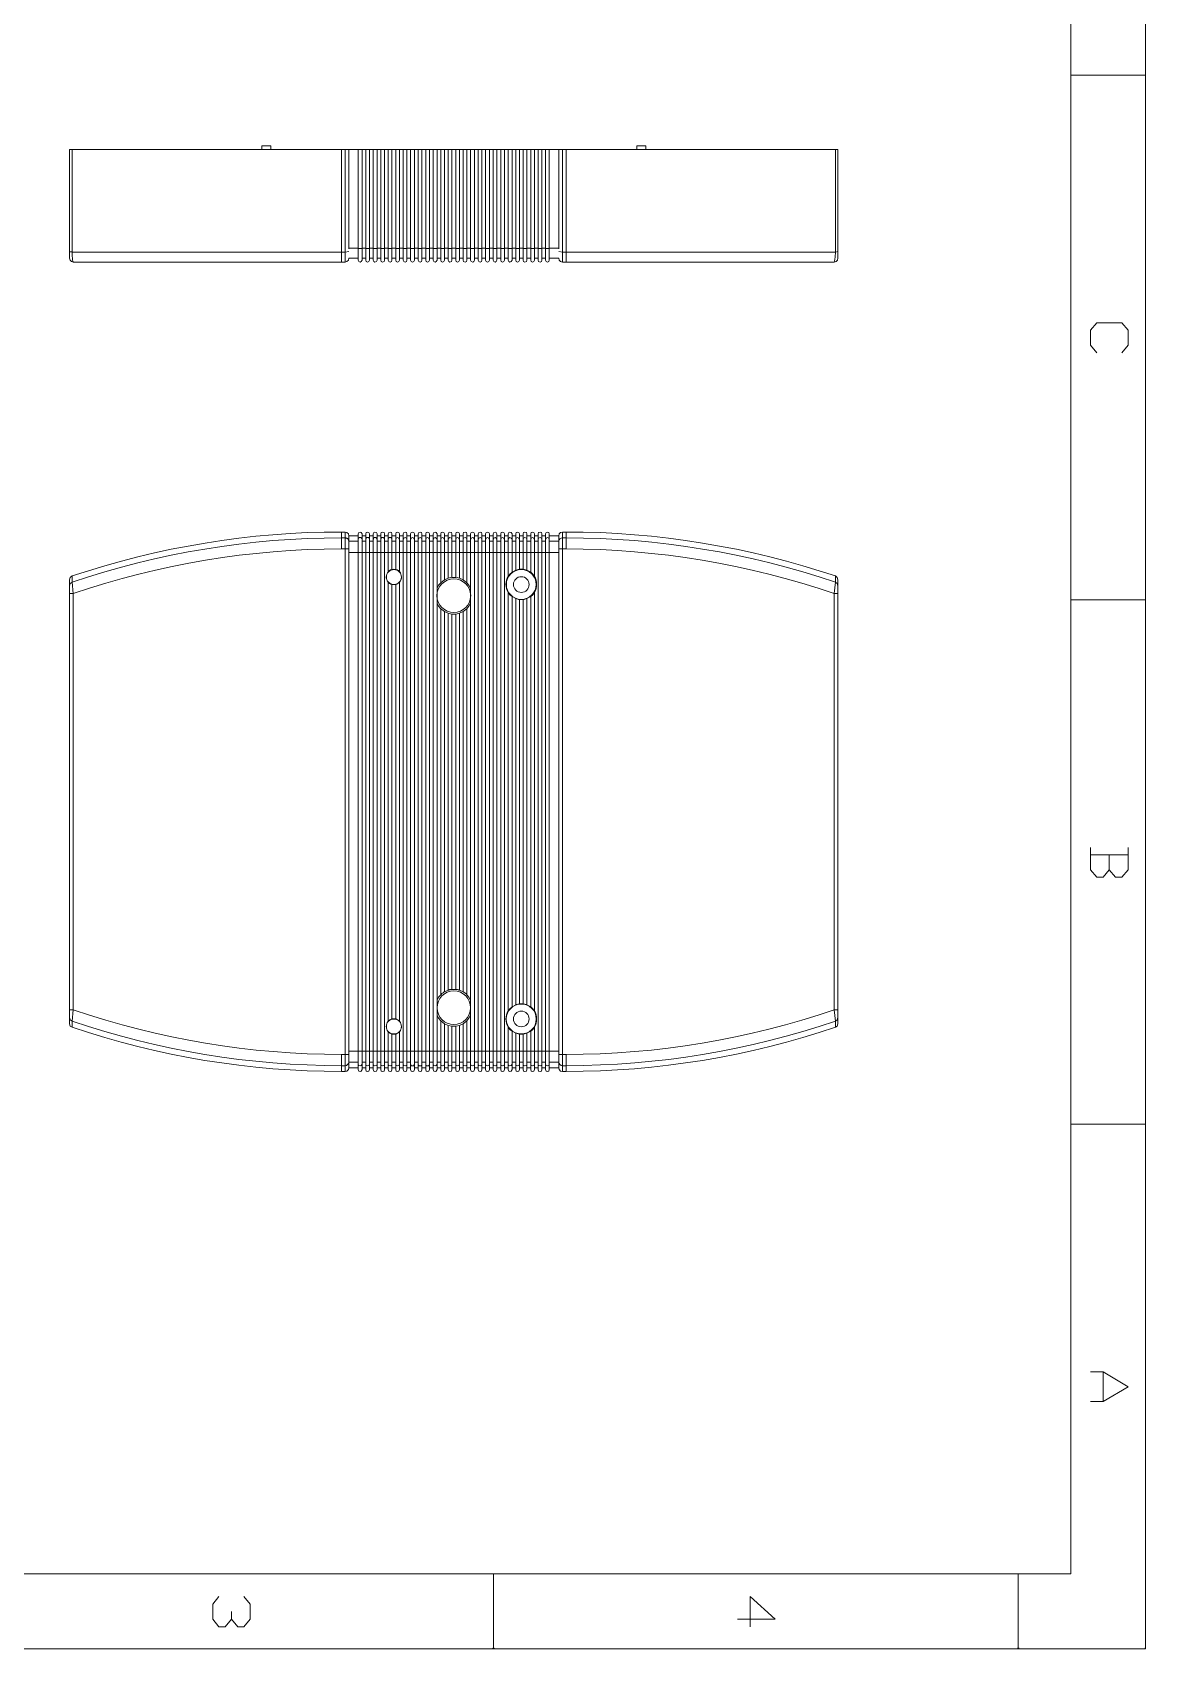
# Model space of a CAD drawing. Header units: millimetres. Extents: x 0 to 204, y 0 to 288.
# Drawn here: x 101.8 to 203.6, y 0 to 147.9 of the extents above; entities that cross this region are included whole.
import ezdxf

# ---------------------------------------------------------------- set-up
doc = ezdxf.new("R2010")
doc.units = ezdxf.units.MM

msp = doc.modelspace()

# ---------------------------------------------------------------- hatches: boundary and pattern name
h = msp.add_hatch(color=0)
h.dxf.hatch_style = 2
h.paths.add_polyline_path([(143.848667, 0), (143.869833, 0.084667), (143.9545, 0.105833), (144.039167, 0.084667), (144.060333, 0)])
h = msp.add_hatch(color=0)
h.dxf.hatch_style = 2
h.paths.add_polyline_path([(191.8335, 0), (191.854667, 0.084667), (191.939333, 0.105833), (192.024, 0.084667), (192.045167, 0)])
h = msp.add_hatch(color=0)
h.dxf.hatch_style = 2
h.paths.add_polyline_path([(203.581, 0), (203.475167, 0), (203.496333, 0.084667), (203.581, 0.105833)])

# ---------------------------------------------------------------- linework, layer by layer
at = {"color": 0, "lineweight": 0}
for points in [[(203.581, 287.930167), (203.581, 0)], [(196.744167, 281.093333), (196.744167, 6.836833)], [(196.744167, 143.975667), (203.581, 143.975667)], [(105.198333, 127.232833), (105.198333, 137.16)], [(105.198333, 137.16), (175.4505, 137.16)], [(105.431167, 127.783167), (105.431167, 137.16)], [(122.766667, 137.498667), (122.766667, 137.16)], [(123.592167, 137.16), (123.592167, 137.498667), (122.766667, 137.498667)], [(130.048, 126.873), (130.048, 137.16)], [(130.386667, 137.16), (130.386667, 126.873)], [(130.725333, 128.143), (130.725333, 137.16)], [(131.593167, 127.042333), (131.593167, 137.16)], [(131.931833, 127.042333), (131.931833, 137.16)], [(132.2705, 127.042333), (132.2705, 137.16)], [(132.609167, 127.042333), (132.609167, 137.16)], [(132.947833, 127.042333), (132.947833, 137.16)], [(133.307667, 127.042333), (133.307667, 137.16)], [(133.646333, 127.042333), (133.646333, 137.16)], [(133.985, 127.042333), (133.985, 137.16)], [(134.323667, 127.042333), (134.323667, 137.16)], [(134.662333, 127.042333), (134.662333, 137.16)], [(135.022167, 127.042333), (135.022167, 137.16)], [(135.360833, 127.042333), (135.360833, 137.16)], [(135.6995, 127.042333), (135.6995, 137.16)], [(136.038167, 127.042333), (136.038167, 137.16)], [(136.376833, 127.042333), (136.376833, 137.16)], [(136.736667, 127.042333), (136.736667, 137.16)], [(137.075333, 127.042333), (137.075333, 137.16)], [(137.414, 127.042333), (137.414, 137.16)], [(137.752667, 127.042333), (137.752667, 137.16)], [(138.091333, 127.042333), (138.091333, 137.16)], [(138.43, 127.042333), (138.43, 137.16)], [(138.789833, 127.042333), (138.789833, 137.16)], [(139.1285, 127.042333), (139.1285, 137.16)], [(139.467167, 127.042333), (139.467167, 137.16)], [(139.805833, 127.042333), (139.805833, 137.16)], [(140.1445, 127.042333), (140.1445, 137.16)], [(140.504333, 127.042333), (140.504333, 137.16)], [(140.843, 127.042333), (140.843, 137.16)], [(141.181667, 127.042333), (141.181667, 137.16)], [(141.520333, 127.042333), (141.520333, 137.16)], [(141.859, 127.042333), (141.859, 137.16)], [(142.218833, 127.042333), (142.218833, 137.16)], [(142.5575, 127.042333), (142.5575, 137.16)], [(142.896167, 127.042333), (142.896167, 137.16)], [(143.234833, 127.042333), (143.234833, 137.16)], [(143.5735, 127.042333), (143.5735, 137.16)], [(143.933333, 127.042333), (143.933333, 137.16)], [(144.272, 127.042333), (144.272, 137.16)], [(144.610667, 127.042333), (144.610667, 137.16)], [(144.949333, 127.042333), (144.949333, 137.16)], [(145.288, 127.042333), (145.288, 137.16)], [(145.647833, 127.042333), (145.647833, 137.16)], [(145.9865, 127.042333), (145.9865, 137.16)], [(146.325167, 127.042333), (146.325167, 137.16)], [(146.663833, 127.042333), (146.663833, 137.16)], [(147.0025, 127.042333), (147.0025, 137.16)], [(147.362333, 127.042333), (147.362333, 137.16)], [(147.701, 127.042333), (147.701, 137.16)], [(148.039667, 127.042333), (148.039667, 137.16)], [(148.378333, 127.042333), (148.378333, 137.16)], [(148.717, 127.042333), (148.717, 137.16)], [(149.055667, 127.042333), (149.055667, 137.16)], [(149.9235, 137.16), (149.9235, 128.143)], [(150.262167, 137.16), (150.262167, 126.873)], [(150.600833, 126.873), (150.600833, 137.16)], [(157.056667, 137.498667), (157.882167, 137.498667)], [(157.056667, 137.498667), (157.056667, 137.16)], [(157.882167, 137.16), (157.882167, 137.498667)], [(175.217667, 137.16), (175.217667, 127.783167)], [(175.4505, 137.16), (175.4505, 127.232833)], [(105.198333, 127.8255), (105.2195, 127.804333), (105.367667, 127.804333), (105.431167, 127.783167)], [(105.198333, 127.232833), (105.240667, 127.042333), (105.367667, 126.915333), (105.537, 126.873)], [(105.537, 126.873), (105.515833, 126.894167), (105.515833, 126.915333), (105.494667, 126.9365), (105.494667, 126.978833), (105.4735, 127.042333), (105.457013, 127.226946), (105.438972, 127.411427), (105.427611, 127.596569), (105.431167, 127.783167)], [(130.386667, 127.783167), (105.431167, 127.783167)], [(130.725333, 127.8255), (130.386667, 127.783167)], [(130.386667, 126.873), (130.556, 126.915333), (130.683, 127.042333), (130.725333, 127.232833)], [(130.725333, 128.143), (131.593167, 128.143)], [(130.725333, 128.0795), (130.725333, 128.143)], [(130.725333, 127.232833), (131.593167, 127.232833)], [(131.593167, 128.121833), (131.931833, 128.121833)], [(131.931833, 128.143), (132.2705, 128.143)], [(131.931833, 127.232833), (132.2705, 127.232833)], [(132.2705, 128.121833), (132.609167, 128.121833)], [(132.609167, 128.143), (132.947833, 128.143)], [(132.609167, 127.232833), (132.947833, 127.232833)], [(132.947833, 128.121833), (133.307667, 128.121833)], [(133.307667, 128.143), (133.646333, 128.143)], [(133.307667, 127.232833), (133.646333, 127.232833)], [(133.646333, 128.121833), (133.985, 128.121833)], [(133.985, 128.143), (134.323667, 128.143)], [(133.985, 127.232833), (134.323667, 127.232833)], [(134.323667, 128.121833), (134.662333, 128.121833)], [(134.662333, 128.143), (135.022167, 128.143)], [(134.662333, 127.232833), (135.022167, 127.232833)], [(135.022167, 128.121833), (135.360833, 128.121833)], [(135.360833, 128.143), (135.6995, 128.143)], [(135.360833, 127.232833), (135.6995, 127.232833)], [(135.6995, 128.121833), (136.038167, 128.121833)], [(136.038167, 128.143), (136.376833, 128.143)], [(136.038167, 127.232833), (136.376833, 127.232833)], [(136.376833, 128.121833), (136.736667, 128.121833)], [(136.736667, 128.143), (137.075333, 128.143)], [(136.736667, 127.232833), (137.075333, 127.232833)], [(137.075333, 128.121833), (137.414, 128.121833)], [(137.414, 128.143), (137.752667, 128.143)], [(137.414, 127.232833), (137.752667, 127.232833)], [(137.752667, 128.121833), (138.091333, 128.121833)], [(138.091333, 128.143), (138.43, 128.143)], [(138.091333, 127.232833), (138.43, 127.232833)], [(138.43, 128.121833), (138.789833, 128.121833)], [(138.789833, 128.143), (139.1285, 128.143)], [(138.789833, 127.232833), (139.1285, 127.232833)], [(139.1285, 128.121833), (139.467167, 128.121833)], [(139.467167, 128.143), (139.805833, 128.143)], [(139.467167, 127.232833), (139.805833, 127.232833)], [(139.805833, 128.121833), (140.1445, 128.121833)], [(140.1445, 128.143), (140.504333, 128.143)], [(140.1445, 127.232833), (140.504333, 127.232833)], [(140.504333, 128.121833), (140.843, 128.121833)], [(140.843, 128.143), (141.181667, 128.143)], [(140.843, 127.232833), (141.181667, 127.232833)], [(141.181667, 128.121833), (141.520333, 128.121833)], [(141.520333, 128.143), (141.859, 128.143)], [(141.520333, 127.232833), (141.859, 127.232833)], [(141.859, 128.121833), (142.218833, 128.121833)], [(142.218833, 128.143), (142.5575, 128.143)], [(142.218833, 127.232833), (142.5575, 127.232833)], [(142.5575, 128.121833), (142.896167, 128.121833)], [(142.896167, 128.143), (143.234833, 128.143)], [(142.896167, 127.232833), (143.234833, 127.232833)], [(143.234833, 128.121833), (143.5735, 128.121833)], [(143.5735, 128.143), (143.933333, 128.143)], [(143.5735, 127.232833), (143.933333, 127.232833)], [(143.933333, 128.121833), (144.272, 128.121833)], [(144.272, 128.143), (144.610667, 128.143)], [(144.272, 127.232833), (144.610667, 127.232833)], [(144.610667, 128.121833), (144.949333, 128.121833)], [(144.949333, 128.143), (145.288, 128.143)], [(144.949333, 127.232833), (145.288, 127.232833)], [(145.288, 128.121833), (145.647833, 128.121833)], [(145.647833, 128.143), (145.9865, 128.143)], [(145.647833, 127.232833), (145.9865, 127.232833)], [(145.9865, 128.121833), (146.325167, 128.121833)], [(146.325167, 128.143), (146.663833, 128.143)], [(146.325167, 127.232833), (146.663833, 127.232833)], [(146.663833, 128.121833), (147.0025, 128.121833)], [(147.0025, 128.143), (147.362333, 128.143)], [(147.0025, 127.232833), (147.362333, 127.232833)], [(147.362333, 128.121833), (147.701, 128.121833)], [(147.701, 128.143), (148.039667, 128.143)], [(147.701, 127.232833), (148.039667, 127.232833)], [(148.039667, 128.121833), (148.378333, 128.121833)], [(148.378333, 128.143), (148.717, 128.143)], [(148.378333, 127.232833), (148.717, 127.232833)], [(148.717, 128.121833), (149.055667, 128.121833)], [(149.055667, 128.143), (149.9235, 128.143)], [(149.055667, 127.232833), (149.9235, 127.232833)], [(149.9235, 128.143), (149.9235, 128.0795)], [(149.9235, 127.8255), (150.262167, 127.783167)], [(149.9235, 127.232833), (149.965833, 127.042333), (150.092833, 126.915333), (150.262167, 126.873)], [(175.217667, 127.783167), (150.262167, 127.783167)], [(175.217667, 127.783167), (175.1965, 127.338667), (175.175333, 127.105833), (175.111833, 126.873)], [(175.111833, 126.873), (175.281167, 126.915333), (175.408167, 127.042333), (175.4505, 127.232833)], [(175.4505, 127.8255), (175.217667, 127.783167)], [(130.386667, 126.873), (105.537, 126.873)], [(131.593167, 127.042333), (131.6355, 126.9365), (131.7625, 126.873), (131.868333, 126.9365), (131.931833, 127.042333)], [(132.2705, 127.042333), (132.312833, 126.9365), (132.439833, 126.873), (132.566833, 126.9365), (132.609167, 127.042333)], [(132.947833, 127.042333), (133.011333, 126.9365), (133.117167, 126.873), (133.244167, 126.9365), (133.307667, 127.042333)], [(133.646333, 127.042333), (133.688667, 126.9365), (133.815667, 126.873), (133.942667, 126.9365), (133.985, 127.042333)], [(134.323667, 127.042333), (134.387167, 126.9365), (134.493, 126.873), (134.62, 126.9365), (134.662333, 127.042333)], [(135.022167, 127.042333), (135.0645, 126.9365), (135.1915, 126.873), (135.297333, 126.9365), (135.360833, 127.042333)], [(135.6995, 127.042333), (135.741833, 126.9365), (135.868833, 126.873), (135.995833, 126.9365), (136.038167, 127.042333)], [(136.376833, 127.042333), (136.440333, 126.9365), (136.546167, 126.873), (136.673167, 126.9365), (136.736667, 127.042333)], [(137.075333, 127.042333), (137.117667, 126.9365), (137.244667, 126.873), (137.371667, 126.9365), (137.414, 127.042333)], [(137.752667, 127.042333), (137.795, 126.9365), (137.922, 126.873), (138.049, 126.9365), (138.091333, 127.042333)], [(138.43, 127.042333), (138.4935, 126.9365), (138.6205, 126.873), (138.726333, 126.9365), (138.789833, 127.042333)], [(139.1285, 127.042333), (139.170833, 126.9365), (139.297833, 126.873), (139.424833, 126.9365), (139.467167, 127.042333)], [(139.805833, 127.042333), (139.869333, 126.9365), (139.975167, 126.873), (140.102167, 126.9365), (140.1445, 127.042333)], [(140.504333, 127.042333), (140.546667, 126.9365), (140.673667, 126.873), (140.7795, 126.9365), (140.843, 127.042333)], [(141.181667, 127.042333), (141.224, 126.9365), (141.351, 126.873), (141.478, 126.9365), (141.520333, 127.042333)], [(141.859, 127.042333), (141.9225, 126.9365), (142.0495, 126.873), (142.155333, 126.9365), (142.218833, 127.042333)], [(142.5575, 127.042333), (142.599833, 126.9365), (142.726833, 126.873), (142.853833, 126.9365), (142.896167, 127.042333)], [(143.234833, 127.042333), (143.298333, 126.9365), (143.404167, 126.873), (143.531167, 126.9365), (143.5735, 127.042333)], [(143.933333, 127.042333), (143.975667, 126.9365), (144.102667, 126.873), (144.2085, 126.9365), (144.272, 127.042333)], [(144.610667, 127.042333), (144.653, 126.9365), (144.78, 126.873), (144.907, 126.9365), (144.949333, 127.042333)], [(145.288, 127.042333), (145.3515, 126.9365), (145.457333, 126.873), (145.584333, 126.9365), (145.647833, 127.042333)], [(145.9865, 127.042333), (146.028833, 126.9365), (146.155833, 126.873), (146.282833, 126.9365), (146.325167, 127.042333)], [(146.663833, 127.042333), (146.706167, 126.9365), (146.833167, 126.873), (146.960167, 126.9365), (147.0025, 127.042333)], [(147.362333, 127.042333), (147.404667, 126.9365), (147.531667, 126.873), (147.6375, 126.9365), (147.701, 127.042333)], [(148.039667, 127.042333), (148.082, 126.9365), (148.209, 126.873), (148.336, 126.9365), (148.378333, 127.042333)], [(148.717, 127.042333), (148.7805, 126.9365), (148.886333, 126.873), (149.013333, 126.9365), (149.055667, 127.042333)], [(175.111833, 126.873), (150.262167, 126.873)], [(199.114833, 118.575667), (198.543333, 119.274167), (198.543333, 120.628833), (199.114833, 121.327333), (201.400833, 121.327333), (201.972333, 120.628833), (201.972333, 119.274167), (201.400833, 118.575667)], [(130.048, 102.1715), (128.482054, 102.159492), (126.916896, 102.114261), (125.353139, 102.036089), (123.791398, 101.925256), (122.232286, 101.782042), (120.676417, 101.606728), (119.124405, 101.399595), (117.576865, 101.160924), (116.034409, 100.890994), (114.497652, 100.590087), (112.967208, 100.258484), (111.443691, 99.896464), (109.927714, 99.504308), (108.419892, 99.082297), (106.920838, 98.630712), (105.431167, 98.149833)], [(130.386667, 102.1715), (130.048, 102.1715)], [(130.048, 100.626333), (130.048, 102.1715)], [(130.386667, 102.1715), (130.386667, 52.810833)], [(130.725333, 101.832833), (130.683, 102.002167), (130.556, 102.129167), (130.386667, 102.1715)], [(131.931833, 102.002167), (131.868333, 102.129167), (131.7625, 102.1715), (131.6355, 102.129167), (131.593167, 102.002167)], [(132.609167, 102.002167), (132.566833, 102.129167), (132.439833, 102.1715), (132.312833, 102.129167), (132.2705, 102.002167)], [(133.307667, 102.002167), (133.244167, 102.129167), (133.117167, 102.1715), (133.011333, 102.129167), (132.947833, 102.002167)], [(133.985, 102.002167), (133.942667, 102.129167), (133.815667, 102.1715), (133.688667, 102.129167), (133.646333, 102.002167)], [(134.662333, 102.002167), (134.62, 102.129167), (134.493, 102.1715), (134.387167, 102.129167), (134.323667, 102.002167)], [(135.360833, 102.002167), (135.297333, 102.129167), (135.1915, 102.1715), (135.0645, 102.129167), (135.022167, 102.002167)], [(136.038167, 102.002167), (135.995833, 102.129167), (135.868833, 102.1715), (135.741833, 102.129167), (135.6995, 102.002167)], [(136.736667, 102.002167), (136.673167, 102.129167), (136.546167, 102.1715), (136.440333, 102.129167), (136.376833, 102.002167)], [(137.414, 102.002167), (137.371667, 102.129167), (137.244667, 102.1715), (137.117667, 102.129167), (137.075333, 102.002167)], [(138.091333, 102.002167), (138.049, 102.129167), (137.922, 102.1715), (137.795, 102.129167), (137.752667, 102.002167)], [(138.789833, 102.002167), (138.726333, 102.129167), (138.6205, 102.1715), (138.4935, 102.129167), (138.43, 102.002167)], [(139.467167, 102.002167), (139.424833, 102.129167), (139.297833, 102.1715), (139.170833, 102.129167), (139.1285, 102.002167)], [(140.1445, 102.002167), (140.102167, 102.129167), (139.975167, 102.1715), (139.869333, 102.129167), (139.805833, 102.002167)], [(140.843, 102.002167), (140.7795, 102.129167), (140.673667, 102.1715), (140.546667, 102.129167), (140.504333, 102.002167)], [(141.520333, 102.002167), (141.478, 102.129167), (141.351, 102.1715), (141.224, 102.129167), (141.181667, 102.002167)], [(142.218833, 102.002167), (142.155333, 102.129167), (142.0495, 102.1715), (141.9225, 102.129167), (141.859, 102.002167)], [(142.896167, 102.002167), (142.853833, 102.129167), (142.726833, 102.1715), (142.599833, 102.129167), (142.5575, 102.002167)], [(143.5735, 102.002167), (143.531167, 102.129167), (143.404167, 102.1715), (143.298333, 102.129167), (143.234833, 102.002167)], [(144.272, 102.002167), (144.2085, 102.129167), (144.102667, 102.1715), (143.975667, 102.129167), (143.933333, 102.002167)], [(144.949333, 102.002167), (144.907, 102.129167), (144.78, 102.1715), (144.653, 102.129167), (144.610667, 102.002167)], [(145.647833, 102.002167), (145.584333, 102.129167), (145.457333, 102.1715), (145.3515, 102.129167), (145.288, 102.002167)], [(146.325167, 102.002167), (146.282833, 102.129167), (146.155833, 102.1715), (146.028833, 102.129167), (145.9865, 102.002167)], [(147.0025, 102.002167), (146.960167, 102.129167), (146.833167, 102.1715), (146.706167, 102.129167), (146.663833, 102.002167)], [(147.701, 102.002167), (147.6375, 102.129167), (147.531667, 102.1715), (147.404667, 102.129167), (147.362333, 102.002167)], [(148.378333, 102.002167), (148.336, 102.129167), (148.209, 102.1715), (148.082, 102.129167), (148.039667, 102.002167)], [(149.055667, 102.002167), (149.013333, 102.129167), (148.886333, 102.1715), (148.7805, 102.129167), (148.717, 102.002167)], [(150.262167, 102.1715), (150.092833, 102.129167), (149.965833, 102.002167), (149.9235, 101.832833)], [(150.262167, 102.1715), (150.600833, 102.1715)], [(150.262167, 102.1715), (150.262167, 52.810833)], [(150.600833, 100.626333), (150.600833, 102.1715)], [(175.217667, 98.149833), (173.733379, 98.630999), (172.23758, 99.082789), (170.731186, 99.504933), (169.215114, 99.897158), (167.69028, 100.259194), (166.1576, 100.59077), (164.617989, 100.891613), (163.072366, 101.161453), (161.521645, 101.400019), (159.966742, 101.607038), (158.408575, 101.782241), (156.848059, 101.925355), (155.286111, 102.036109), (153.723646, 102.114232), (152.161582, 102.159453), (150.600833, 102.1715)], [(130.048, 101.642333), (128.479609, 101.624559), (126.912743, 101.575216), (125.34793, 101.494319), (123.785693, 101.381884), (122.226559, 101.237926), (120.671053, 101.062462), (119.119701, 100.855505), (117.573028, 100.617073), (116.03156, 100.34718), (114.495823, 100.045842), (112.966341, 99.713074), (111.443641, 99.348892), (109.928248, 98.953311), (108.420688, 98.526348), (106.921485, 98.068017), (105.431167, 97.578333)], [(130.048, 100.626333), (128.483615, 100.608663), (126.921675, 100.559117), (125.362584, 100.477736), (123.806744, 100.364561), (122.254558, 100.219632), (120.706431, 100.042989), (119.162764, 99.834673), (117.62396, 99.594723), (116.090424, 99.32318), (114.562558, 99.020085), (113.040764, 98.685478), (111.525447, 98.319398), (110.017009, 97.921887), (108.515853, 97.492985), (107.022382, 97.032731), (105.537, 96.541167)], [(130.386667, 101.642333), (130.048, 101.642333)], [(130.725333, 100.626333), (130.048, 100.626333)], [(130.725333, 101.324833), (130.725333, 101.388333), (130.704167, 101.4095), (130.683, 101.451833), (130.683, 101.473), (130.661833, 101.494167), (130.640667, 101.5365), (130.598333, 101.578833), (130.577167, 101.578833), (130.534833, 101.6), (130.513667, 101.621167), (130.471333, 101.621167), (130.450167, 101.642333), (130.386667, 101.642333)], [(131.593167, 101.832833), (130.725333, 101.832833)], [(130.725333, 101.346), (130.725333, 101.832833)], [(130.725333, 101.5365), (130.725333, 53.467)], [(130.725333, 101.346), (131.593167, 101.346)], [(130.725333, 101.324833), (130.725333, 101.346)], [(130.725333, 101.303667), (130.725333, 101.324833)], [(131.593167, 52.980167), (131.593167, 102.002167)], [(131.593167, 101.515333), (131.593167, 101.578833), (131.614333, 101.578833), (131.614333, 101.621167), (131.6355, 101.621167), (131.677833, 101.6635), (131.720167, 101.6635), (131.741333, 101.684667), (131.7625, 101.684667), (131.783667, 101.6635), (131.847167, 101.6635), (131.847167, 101.642333), (131.868333, 101.642333), (131.868333, 101.621167), (131.8895, 101.621167), (131.8895, 101.6), (131.910667, 101.578833), (131.910667, 101.557667), (131.931833, 101.5365), (131.931833, 101.515333)], [(131.931833, 52.980167), (131.931833, 102.002167)], [(132.2705, 101.832833), (131.931833, 101.832833)], [(131.931833, 101.346), (132.2705, 101.346)], [(132.2705, 52.980167), (132.2705, 102.002167)], [(132.2705, 101.515333), (132.2705, 101.557667), (132.291667, 101.578833), (132.291667, 101.6), (132.312833, 101.621167), (132.334, 101.642333), (132.355167, 101.642333), (132.355167, 101.6635), (132.418667, 101.6635), (132.418667, 101.684667), (132.461, 101.684667), (132.482167, 101.6635), (132.5245, 101.6635), (132.588, 101.6), (132.588, 101.578833), (132.609167, 101.578833), (132.609167, 101.515333)], [(132.609167, 52.980167), (132.609167, 102.002167)], [(132.947833, 101.832833), (132.609167, 101.832833)], [(132.609167, 101.346), (132.947833, 101.346)], [(132.947833, 52.980167), (132.947833, 102.002167)], [(132.947833, 101.515333), (132.969, 101.5365), (132.969, 101.578833), (132.990167, 101.6), (132.990167, 101.621167), (133.011333, 101.621167), (133.011333, 101.642333), (133.0325, 101.642333), (133.053667, 101.6635), (133.096, 101.6635), (133.117167, 101.684667), (133.138333, 101.684667), (133.1595, 101.6635), (133.201833, 101.6635), (133.223, 101.642333), (133.244167, 101.642333), (133.244167, 101.621167), (133.265333, 101.621167), (133.265333, 101.6), (133.2865, 101.578833), (133.2865, 101.5365), (133.307667, 101.515333)], [(133.307667, 52.980167), (133.307667, 102.002167)], [(133.646333, 101.832833), (133.307667, 101.832833)], [(133.307667, 101.346), (133.646333, 101.346)], [(133.646333, 52.980167), (133.646333, 102.002167)], [(133.646333, 101.515333), (133.646333, 101.578833), (133.6675, 101.578833), (133.6675, 101.6), (133.688667, 101.621167), (133.709833, 101.642333), (133.731, 101.6635), (133.773333, 101.6635), (133.7945, 101.684667), (133.836833, 101.684667), (133.836833, 101.6635), (133.900333, 101.6635), (133.900333, 101.642333), (133.9215, 101.642333), (133.963833, 101.6), (133.963833, 101.578833), (133.985, 101.557667), (133.985, 101.515333)], [(133.985, 52.980167), (133.985, 102.002167)], [(134.323667, 101.832833), (133.985, 101.832833)], [(133.985, 101.346), (134.323667, 101.346)], [(134.323667, 98.552), (134.323667, 102.002167)], [(134.323667, 101.515333), (134.323667, 101.557667), (134.366, 101.6), (134.366, 101.621167), (134.387167, 101.621167), (134.387167, 101.642333), (134.408333, 101.642333), (134.408333, 101.6635), (134.471833, 101.6635), (134.471833, 101.684667), (134.514167, 101.684667), (134.535333, 101.6635), (134.577667, 101.6635), (134.641167, 101.6), (134.641167, 101.578833), (134.662333, 101.578833), (134.662333, 101.515333)], [(134.662333, 98.7425), (134.662333, 102.002167)], [(135.022167, 101.832833), (134.662333, 101.832833)], [(134.662333, 101.346), (135.022167, 101.346)], [(135.022167, 98.7425), (135.022167, 102.002167)], [(135.022167, 101.515333), (135.0645, 101.621167), (135.1915, 101.684667), (135.297333, 101.621167), (135.360833, 101.515333)], [(135.360833, 98.552), (135.360833, 102.002167)], [(135.6995, 101.832833), (135.360833, 101.832833)], [(135.360833, 101.346), (135.6995, 101.346)], [(135.6995, 52.980167), (135.6995, 102.002167)], [(135.6995, 101.515333), (135.741833, 101.621167), (135.868833, 101.684667), (135.995833, 101.621167), (136.038167, 101.515333)], [(136.038167, 52.980167), (136.038167, 102.002167)], [(136.376833, 101.832833), (136.038167, 101.832833)], [(136.038167, 101.346), (136.376833, 101.346)], [(136.376833, 52.980167), (136.376833, 102.002167)], [(136.376833, 101.515333), (136.440333, 101.621167), (136.546167, 101.684667), (136.673167, 101.621167), (136.736667, 101.515333)], [(136.736667, 52.980167), (136.736667, 102.002167)], [(137.075333, 101.832833), (136.736667, 101.832833)], [(136.736667, 101.346), (137.075333, 101.346)], [(137.075333, 52.980167), (137.075333, 102.002167)], [(137.075333, 101.515333), (137.117667, 101.621167), (137.244667, 101.684667), (137.371667, 101.621167), (137.414, 101.515333)], [(137.414, 52.980167), (137.414, 102.002167)], [(137.752667, 101.832833), (137.414, 101.832833)], [(137.414, 101.346), (137.752667, 101.346)], [(137.752667, 52.980167), (137.752667, 102.002167)], [(137.752667, 101.515333), (137.795, 101.621167), (137.922, 101.684667), (138.049, 101.621167), (138.091333, 101.515333)], [(138.091333, 52.980167), (138.091333, 102.002167)], [(138.43, 101.832833), (138.091333, 101.832833)], [(138.091333, 101.346), (138.43, 101.346)], [(138.43, 52.980167), (138.43, 102.002167)], [(138.43, 101.515333), (138.4935, 101.621167), (138.6205, 101.684667), (138.726333, 101.621167), (138.789833, 101.515333)], [(138.789833, 52.980167), (138.789833, 102.002167)], [(139.1285, 101.832833), (138.789833, 101.832833)], [(138.789833, 101.346), (139.1285, 101.346)], [(139.1285, 97.536), (139.1285, 102.002167)], [(139.1285, 101.515333), (139.170833, 101.621167), (139.297833, 101.684667), (139.424833, 101.621167), (139.467167, 101.515333)], [(139.467167, 97.811167), (139.467167, 102.002167)], [(139.805833, 101.832833), (139.467167, 101.832833)], [(139.467167, 101.346), (139.805833, 101.346)], [(139.805833, 97.959333), (139.805833, 102.002167)], [(139.805833, 101.515333), (139.869333, 101.621167), (139.975167, 101.684667), (140.102167, 101.621167), (140.1445, 101.515333)], [(140.1445, 98.044), (140.1445, 102.002167)], [(140.504333, 101.832833), (140.1445, 101.832833)], [(140.1445, 101.346), (140.504333, 101.346)], [(140.504333, 98.044), (140.504333, 102.002167)], [(140.504333, 101.515333), (140.546667, 101.621167), (140.673667, 101.684667), (140.7795, 101.621167), (140.843, 101.515333)], [(140.843, 97.959333), (140.843, 102.002167)], [(141.181667, 101.832833), (140.843, 101.832833)], [(140.843, 101.346), (141.181667, 101.346)], [(141.181667, 97.811167), (141.181667, 102.002167)], [(141.181667, 101.515333), (141.224, 101.621167), (141.351, 101.684667), (141.478, 101.621167), (141.520333, 101.515333)], [(141.520333, 97.536), (141.520333, 102.002167)], [(141.859, 101.832833), (141.520333, 101.832833)], [(141.520333, 101.346), (141.859, 101.346)], [(141.859, 52.980167), (141.859, 102.002167)], [(141.859, 101.515333), (141.9225, 101.621167), (142.0495, 101.684667), (142.155333, 101.621167), (142.218833, 101.515333)], [(142.218833, 52.980167), (142.218833, 102.002167)], [(142.5575, 101.832833), (142.218833, 101.832833)], [(142.218833, 101.346), (142.5575, 101.346)], [(142.5575, 52.980167), (142.5575, 102.002167)], [(142.5575, 101.515333), (142.599833, 101.621167), (142.726833, 101.684667), (142.853833, 101.621167), (142.896167, 101.515333)], [(142.896167, 52.980167), (142.896167, 102.002167)], [(143.234833, 101.832833), (142.896167, 101.832833)], [(142.896167, 101.346), (143.234833, 101.346)], [(143.234833, 52.980167), (143.234833, 102.002167)], [(143.234833, 101.515333), (143.298333, 101.621167), (143.404167, 101.684667), (143.531167, 101.621167), (143.5735, 101.515333)], [(143.5735, 52.980167), (143.5735, 102.002167)], [(143.933333, 101.832833), (143.5735, 101.832833)], [(143.5735, 101.346), (143.933333, 101.346)], [(143.933333, 52.980167), (143.933333, 102.002167)], [(143.933333, 101.515333), (143.975667, 101.621167), (144.102667, 101.684667), (144.2085, 101.621167), (144.272, 101.515333)], [(144.272, 52.980167), (144.272, 102.002167)], [(144.610667, 101.832833), (144.272, 101.832833)], [(144.272, 101.346), (144.610667, 101.346)], [(144.610667, 52.980167), (144.610667, 102.002167)], [(144.610667, 101.515333), (144.653, 101.621167), (144.78, 101.684667), (144.907, 101.621167), (144.949333, 101.515333)], [(144.949333, 52.980167), (144.949333, 102.002167)], [(145.288, 101.832833), (144.949333, 101.832833)], [(144.949333, 101.346), (145.288, 101.346)], [(145.288, 98.1075), (145.288, 102.002167)], [(145.288, 101.515333), (145.3515, 101.621167), (145.457333, 101.684667), (145.584333, 101.621167), (145.647833, 101.515333)], [(145.647833, 98.4885), (145.647833, 102.002167)], [(145.9865, 101.832833), (145.647833, 101.832833)], [(145.647833, 101.346), (145.9865, 101.346)], [(145.9865, 98.679), (145.9865, 102.002167)], [(145.9865, 101.515333), (146.028833, 101.621167), (146.155833, 101.684667), (146.282833, 101.621167), (146.325167, 101.515333)], [(146.325167, 98.763667), (146.325167, 102.002167)], [(146.663833, 101.832833), (146.325167, 101.832833)], [(146.325167, 101.346), (146.663833, 101.346)], [(146.663833, 98.763667), (146.663833, 102.002167)], [(146.663833, 101.515333), (146.706167, 101.621167), (146.833167, 101.684667), (146.960167, 101.621167), (147.0025, 101.515333)], [(147.0025, 98.679), (147.0025, 102.002167)], [(147.362333, 101.832833), (147.0025, 101.832833)], [(147.0025, 101.346), (147.362333, 101.346)], [(147.362333, 98.4885), (147.362333, 102.002167)], [(147.362333, 101.515333), (147.404667, 101.621167), (147.531667, 101.684667), (147.6375, 101.621167), (147.701, 101.515333)], [(147.701, 98.1075), (147.701, 102.002167)], [(148.039667, 101.832833), (147.701, 101.832833)], [(147.701, 101.346), (148.039667, 101.346)], [(148.039667, 52.980167), (148.039667, 102.002167)], [(148.039667, 101.515333), (148.082, 101.621167), (148.209, 101.684667), (148.336, 101.621167), (148.378333, 101.515333)], [(148.378333, 52.980167), (148.378333, 102.002167)], [(148.717, 101.832833), (148.378333, 101.832833)], [(148.378333, 101.346), (148.717, 101.346)], [(148.717, 52.980167), (148.717, 102.002167)], [(148.717, 101.515333), (148.7805, 101.621167), (148.886333, 101.684667), (149.013333, 101.621167), (149.055667, 101.515333)], [(149.055667, 52.980167), (149.055667, 102.002167)], [(149.9235, 101.832833), (149.055667, 101.832833)], [(149.055667, 101.346), (149.9235, 101.346)], [(149.9235, 101.832833), (149.9235, 101.346)], [(149.9235, 101.324833), (149.965833, 101.451833), (150.029333, 101.557667), (150.135167, 101.621167), (150.262167, 101.642333)], [(149.9235, 101.5365), (149.9235, 53.467)], [(149.9235, 101.346), (149.9235, 101.324833)], [(149.9235, 101.324833), (149.9235, 101.303667)], [(150.600833, 100.626333), (149.9235, 100.626333)], [(150.600833, 101.642333), (150.262167, 101.642333)], [(175.217667, 97.578333), (173.727348, 98.068017), (172.228146, 98.526348), (170.720585, 98.953311), (169.205192, 99.348892), (167.682492, 99.713074), (166.153011, 100.045842), (164.617273, 100.34718), (163.075805, 100.617073), (161.529132, 100.855505), (159.97778, 101.062462), (158.422275, 101.237926), (156.86314, 101.381884), (155.300904, 101.494319), (153.73609, 101.575216), (152.169225, 101.624559), (150.600833, 101.642333)], [(175.111833, 96.541167), (173.626451, 97.032731), (172.132981, 97.492985), (170.631825, 97.921887), (169.123386, 98.319398), (167.608069, 98.685478), (166.086276, 99.020085), (164.558409, 99.32318), (163.024873, 99.594723), (161.48607, 99.834673), (159.942403, 100.042989), (158.394275, 100.219632), (156.84209, 100.364561), (155.28625, 100.477736), (153.727158, 100.559117), (152.165218, 100.608663), (150.600833, 100.626333)], [(130.725333, 100.308833), (149.9235, 100.308833)], [(105.431167, 98.149833), (105.261833, 98.022833), (105.198333, 97.811167)], [(105.198333, 57.171167), (105.198333, 97.811167)], [(105.431167, 97.578333), (105.431167, 98.149833)], [(134.323667, 98.552), (134.24873, 98.427875), (134.193541, 98.305656), (134.158933, 98.184736), (134.145734, 98.064505), (134.154778, 97.944358), (134.186894, 97.823685), (134.242913, 97.701879), (134.323667, 97.578333)], [(134.662333, 98.7425), (134.62, 98.7425), (134.62, 98.721333), (134.577667, 98.721333), (134.5565, 98.700167), (134.535333, 98.700167), (134.514167, 98.679), (134.471833, 98.679), (134.4295, 98.636667), (134.408333, 98.636667), (134.401851, 98.604735), (134.377642, 98.585205), (134.347611, 98.57024), (134.323667, 98.552)], [(135.022167, 98.7425), (134.831667, 98.763667), (134.662333, 98.7425)], [(135.360833, 98.552), (135.339667, 98.552), (135.339667, 98.573167), (135.3185, 98.573167), (135.255, 98.636667), (135.233833, 98.636667), (135.1915, 98.679), (135.170333, 98.679), (135.149167, 98.700167), (135.128, 98.700167), (135.106833, 98.721333), (135.0645, 98.721333), (135.043333, 98.7425), (135.022167, 98.7425)], [(135.360833, 97.578333), (135.441587, 97.701879), (135.497606, 97.823685), (135.529722, 97.944358), (135.538766, 98.064505), (135.525567, 98.184736), (135.490959, 98.305656), (135.43577, 98.427875), (135.360833, 98.552)], [(139.1285, 97.536), (139.467167, 97.811167)], [(139.805833, 97.959333), (139.467167, 97.811167)], [(139.805833, 97.959333), (140.1445, 98.044)], [(140.504333, 98.022833), (140.1445, 98.022833)], [(140.504333, 98.044), (140.843, 97.959333)], [(141.181667, 97.811167), (140.843, 97.959333)], [(141.181667, 97.811167), (141.520333, 97.536)], [(145.288, 98.1075), (145.200952, 97.938582), (145.138775, 97.758002), (145.101469, 97.569641), (145.089033, 97.377382), (145.101469, 97.185107), (145.138775, 96.996696), (145.200952, 96.816034), (145.288, 96.647)], [(145.647833, 98.4885), (145.457333, 98.319167), (145.288, 98.1075)], [(145.9865, 98.679), (145.647833, 98.4885)], [(146.325167, 98.763667), (145.9865, 98.679)], [(146.663833, 98.763667), (146.325167, 98.763667)], [(147.0025, 98.679), (146.663833, 98.763667)], [(147.362333, 98.4885), (147.0025, 98.679)], [(147.701, 98.1075), (147.552833, 98.319167), (147.362333, 98.4885)], [(147.701, 96.647), (147.788048, 96.816034), (147.850225, 96.996696), (147.887531, 97.185107), (147.899967, 97.377382), (147.887531, 97.569641), (147.850225, 97.758002), (147.788048, 97.938582), (147.701, 98.1075)], [(175.4505, 97.811167), (175.387, 98.022833), (175.217667, 98.149833)], [(175.217667, 98.149833), (175.217667, 97.578333)], [(175.4505, 97.811167), (175.4505, 57.171167)], [(105.198333, 97.260833), (105.261833, 97.451333), (105.431167, 97.578333)], [(105.198333, 96.541167), (105.537, 96.541167)], [(105.537, 96.541167), (105.431167, 97.578333)], [(105.537, 58.462333), (105.537, 96.541167)], [(134.323667, 57.404), (134.323667, 97.578333)], [(134.323667, 97.578333), (134.323667, 97.557167), (134.344833, 97.557167), (134.366, 97.536), (134.387167, 97.514833), (134.408333, 97.514833), (134.408333, 97.493667), (134.4295, 97.4725), (134.514167, 97.430167), (134.535333, 97.430167), (134.5565, 97.409), (134.577667, 97.409), (134.598833, 97.387833), (134.641167, 97.387833), (134.662333, 97.366667)], [(134.662333, 97.387833), (134.831667, 97.366667), (135.022167, 97.387833)], [(134.662333, 57.615667), (134.662333, 97.366667)], [(135.022167, 97.366667), (135.043333, 97.387833), (135.085667, 97.387833), (135.085667, 97.409), (135.128, 97.409), (135.149167, 97.430167), (135.170333, 97.430167), (135.1915, 97.451333), (135.233833, 97.4725), (135.276167, 97.514833), (135.297333, 97.514833), (135.3185, 97.536), (135.3185, 97.557167), (135.339667, 97.557167), (135.360833, 97.578333)], [(135.022167, 57.615667), (135.022167, 97.366667)], [(135.360833, 57.404), (135.360833, 97.578333)], [(139.1285, 97.536), (138.938, 97.303167), (138.789833, 97.049167)], [(141.859, 97.049167), (141.710833, 97.303167), (141.520333, 97.536)], [(145.288, 58.335333), (145.288, 96.647)], [(145.288, 96.647), (145.457333, 96.435333), (145.647833, 96.266)], [(145.647833, 58.716333), (145.647833, 96.266)], [(145.647833, 96.266), (145.9865, 96.0755)], [(147.0025, 96.0755), (147.362333, 96.266)], [(147.362333, 96.266), (147.552833, 96.435333), (147.701, 96.647)], [(147.362333, 58.716333), (147.362333, 96.266)], [(147.701, 58.335333), (147.701, 96.647)], [(175.217667, 97.578333), (175.111833, 96.541167)], [(175.4505, 96.541167), (175.111833, 96.541167)], [(175.111833, 96.541167), (175.111833, 58.462333)], [(175.4505, 97.260833), (175.387, 97.451333), (175.217667, 97.578333)], [(138.789833, 95.652167), (138.938, 95.398167), (139.1285, 95.144167)], [(139.1285, 59.838167), (139.1285, 95.144167)], [(139.467167, 94.890167), (139.1285, 95.144167)], [(139.467167, 60.092167), (139.467167, 94.890167)], [(139.467167, 94.890167), (139.805833, 94.742)], [(139.805833, 60.2615), (139.805833, 94.742)], [(140.1445, 94.657333), (139.805833, 94.742)], [(140.1445, 60.325), (140.1445, 94.657333)], [(140.1445, 94.657333), (140.504333, 94.657333)], [(140.843, 94.742), (140.504333, 94.657333)], [(140.504333, 60.325), (140.504333, 94.657333)], [(140.843, 94.742), (141.181667, 94.890167)], [(140.843, 60.2615), (140.843, 94.742)], [(141.520333, 95.144167), (141.181667, 94.890167)], [(141.181667, 60.092167), (141.181667, 94.890167)], [(141.520333, 95.144167), (141.710833, 95.398167), (141.859, 95.652167)], [(141.520333, 59.838167), (141.520333, 95.144167)], [(145.9865, 58.928), (145.9865, 96.0755)], [(145.9865, 96.0755), (146.325167, 95.969667)], [(146.325167, 95.990833), (146.663833, 95.990833)], [(146.325167, 59.012667), (146.325167, 95.969667)], [(146.663833, 95.969667), (147.0025, 96.0755)], [(146.663833, 59.012667), (146.663833, 95.969667)], [(147.0025, 58.928), (147.0025, 96.0755)], [(196.744167, 95.969667), (203.581, 95.969667)], [(198.543333, 73.321333), (198.543333, 71.268167), (199.114833, 70.590833), (199.686333, 70.590833), (200.257833, 71.268167), (200.257833, 72.644)], [(201.972333, 72.644), (198.543333, 72.644)], [(200.257833, 71.268167), (200.829333, 70.590833), (201.400833, 70.590833), (201.972333, 71.268167), (201.972333, 73.321333)], [(139.1285, 59.838167), (138.938, 59.605333), (138.789833, 59.330167)], [(139.1285, 59.838167), (139.192, 59.901667), (139.192, 59.922833), (139.234333, 59.944), (139.276667, 59.986333), (139.340167, 60.0075), (139.403667, 60.071), (139.424833, 60.071), (139.424833, 60.092167), (139.467167, 60.092167), (139.467167, 60.113333), (139.467167, 60.092167)], [(139.805833, 60.2615), (139.467167, 60.092167)], [(139.805833, 60.2615), (139.848167, 60.2615), (139.869333, 60.282667), (139.932833, 60.282667), (139.975167, 60.303833), (140.004943, 60.303542), (140.019832, 60.306198), (140.037313, 60.32131), (140.05479, 60.325215), (140.088448, 60.326796), (140.1445, 60.325)], [(140.504333, 60.325), (140.1445, 60.325)], [(140.504333, 60.325), (140.560386, 60.326796), (140.594044, 60.325215), (140.611521, 60.32131), (140.622786, 60.310748), (140.643891, 60.303542), (140.673667, 60.303833), (140.716, 60.282667), (140.7795, 60.282667), (140.800667, 60.2615), (140.843, 60.2615)], [(141.181667, 60.092167), (140.843, 60.2615)], [(141.181667, 60.092167), (141.181667, 60.113333), (141.181667, 60.092167), (141.224, 60.092167), (141.224, 60.071), (141.245167, 60.071), (141.266333, 60.049833), (141.329833, 60.0075), (141.372167, 59.986333), (141.4145, 59.944), (141.456833, 59.922833), (141.478, 59.901667), (141.478, 59.8805), (141.520333, 59.838167)], [(141.859, 59.330167), (141.710833, 59.605333), (141.520333, 59.838167)], [(105.198333, 58.462333), (105.537, 58.462333)], [(105.198333, 57.742667), (105.261833, 57.531), (105.431167, 57.404)], [(105.431167, 57.404), (105.537, 58.462333)], [(105.537, 58.462333), (107.016375, 57.967199), (108.506043, 57.503787), (110.005299, 57.072151), (111.513441, 56.672344), (113.029765, 56.304422), (114.553566, 55.968439), (116.084141, 55.664449), (117.620785, 55.392505), (119.162796, 55.152663), (120.709469, 54.944977), (122.260101, 54.769501), (123.813987, 54.626288), (125.370423, 54.515395), (126.928707, 54.436874), (128.488134, 54.39078), (130.048, 54.377167)], [(138.789833, 57.954333), (138.938, 57.679167), (139.1285, 57.446333)], [(141.520333, 57.446333), (141.710833, 57.679167), (141.859, 57.954333)], [(145.288, 58.335333), (145.201082, 58.168383), (145.139221, 57.988018), (145.102306, 57.798715), (145.090224, 57.604951), (145.102864, 57.411204), (145.140114, 57.22195), (145.201864, 57.041668), (145.288, 56.874833)], [(145.647833, 58.716333), (145.457333, 58.547), (145.288, 58.335333)], [(145.9865, 58.906833), (145.647833, 58.716333)], [(146.325167, 59.012667), (145.9865, 58.928)], [(146.663833, 59.012667), (146.325167, 59.012667)], [(147.0025, 58.928), (146.663833, 59.012667)], [(147.362333, 58.716333), (147.0025, 58.906833)], [(147.701, 58.335333), (147.552833, 58.547), (147.362333, 58.716333)], [(147.701, 56.874833), (147.787136, 57.041668), (147.848886, 57.22195), (147.886136, 57.411204), (147.898776, 57.604951), (147.886694, 57.798715), (147.849779, 57.988018), (147.787918, 58.168383), (147.701, 58.335333)], [(150.600833, 54.377167), (152.160641, 54.39078), (153.720025, 54.436874), (155.278279, 54.515395), (156.834698, 54.626288), (158.388576, 54.769501), (159.939209, 54.944977), (161.485891, 55.152663), (163.027916, 55.392505), (164.564579, 55.664449), (166.095174, 55.968439), (167.618997, 56.304422), (169.135342, 56.672344), (170.643504, 57.072151), (172.142776, 57.503787), (173.632455, 57.967199), (175.111833, 58.462333)], [(175.4505, 58.462333), (175.111833, 58.462333)], [(175.111833, 58.462333), (175.217667, 57.404)], [(175.4505, 57.742667), (175.387, 57.531), (175.217667, 57.404)], [(105.198333, 57.171167), (105.261833, 56.9595), (105.431167, 56.853667)], [(105.431167, 57.404), (106.921912, 56.917979), (108.421469, 56.462251), (109.929316, 56.036952), (111.444931, 55.642222), (112.967791, 55.278198), (114.497373, 54.945018), (116.033155, 54.64282), (117.574616, 54.371743), (119.121231, 54.131923), (120.672479, 53.923499), (122.227838, 53.74661), (123.786784, 53.601392), (125.348796, 53.487984), (126.913351, 53.406524), (128.479926, 53.35715), (130.048, 53.34)], [(105.431167, 56.853667), (105.431167, 57.404)], [(105.431167, 56.853667), (106.919396, 56.365306), (108.417403, 55.908414), (109.92453, 55.48298), (111.440119, 55.088995), (112.963513, 54.72645), (114.494055, 54.395336), (116.031088, 54.095643), (117.573954, 53.827362), (119.121996, 53.590484), (120.674557, 53.385), (122.230978, 53.210899), (123.790604, 53.068174), (125.352777, 52.956814), (126.916838, 52.87681), (128.482132, 52.828153), (130.048, 52.810833)], [(134.323667, 57.404), (134.246487, 57.288381), (134.191011, 57.169745), (134.157413, 57.049107), (134.145867, 56.927485), (134.156545, 56.805897), (134.189622, 56.685359), (134.245271, 56.566887), (134.323667, 56.4515)], [(134.662333, 57.615667), (134.471833, 57.531), (134.323667, 57.404)], [(134.323667, 52.980167), (134.323667, 56.4515)], [(134.323667, 56.4515), (134.471833, 56.3245), (134.662333, 56.239833)], [(135.022167, 57.615667), (134.831667, 57.636833), (134.662333, 57.615667)], [(134.662333, 52.980167), (134.662333, 56.239833)], [(134.662333, 56.239833), (134.831667, 56.218667), (135.022167, 56.239833)], [(135.360833, 57.404), (135.1915, 57.531), (135.022167, 57.615667)], [(135.022167, 56.239833), (135.1915, 56.3245), (135.360833, 56.4515)], [(135.022167, 52.980167), (135.022167, 56.239833)], [(135.360833, 56.4515), (135.439229, 56.566887), (135.494878, 56.685359), (135.527955, 56.805897), (135.538633, 56.927485), (135.527087, 57.049107), (135.493489, 57.169745), (135.438013, 57.288381), (135.360833, 57.404)], [(135.360833, 52.980167), (135.360833, 56.4515)], [(139.1285, 52.980167), (139.1285, 57.446333)], [(139.467167, 57.171167), (139.1285, 57.446333)], [(139.467167, 52.980167), (139.467167, 57.171167)], [(139.467167, 57.171167), (139.805833, 57.023)], [(139.805833, 52.980167), (139.805833, 57.023)], [(140.1445, 56.9595), (139.805833, 57.023)], [(140.1445, 52.980167), (140.1445, 56.9595)], [(140.1445, 56.9595), (140.504333, 56.9595)], [(140.843, 57.023), (140.504333, 56.9595)], [(140.504333, 52.980167), (140.504333, 56.9595)], [(140.843, 57.023), (141.181667, 57.171167)], [(140.843, 52.980167), (140.843, 57.023)], [(141.520333, 57.446333), (141.181667, 57.171167)], [(141.181667, 52.980167), (141.181667, 57.171167)], [(141.520333, 52.980167), (141.520333, 57.446333)], [(145.288, 52.980167), (145.288, 56.874833)], [(145.288, 56.874833), (145.457333, 56.663167), (145.647833, 56.493833)], [(145.647833, 52.980167), (145.647833, 56.493833)], [(145.647833, 56.493833), (145.9865, 56.303333)], [(145.9865, 52.980167), (145.9865, 56.303333)], [(145.9865, 56.303333), (146.325167, 56.218667)], [(146.325167, 52.980167), (146.325167, 56.218667)], [(146.325167, 56.218667), (146.663833, 56.218667)], [(146.663833, 56.218667), (147.0025, 56.303333)], [(146.663833, 52.980167), (146.663833, 56.218667)], [(147.0025, 56.303333), (147.362333, 56.493833)], [(147.0025, 52.980167), (147.0025, 56.303333)], [(147.362333, 56.493833), (147.552833, 56.663167), (147.701, 56.874833)], [(147.362333, 52.980167), (147.362333, 56.493833)], [(147.701, 52.980167), (147.701, 56.874833)], [(150.600833, 53.34), (152.168907, 53.35715), (153.735482, 53.406524), (155.300037, 53.487984), (156.862049, 53.601392), (158.420996, 53.74661), (159.976354, 53.923499), (161.527602, 54.131923), (163.074218, 54.371743), (164.615678, 54.64282), (166.15146, 54.945018), (167.681043, 55.278198), (169.203902, 55.642222), (170.719517, 56.036952), (172.227364, 56.462251), (173.726922, 56.917979), (175.217667, 57.404)], [(150.600833, 52.810833), (152.161287, 52.828195), (153.723357, 52.876853), (155.286071, 52.956824), (156.848456, 53.068124), (158.409541, 53.210771), (159.968355, 53.384783), (161.523923, 53.590175), (163.075276, 53.826966), (164.62144, 54.095171), (166.161444, 54.394809), (167.694316, 54.725896), (169.219083, 55.088449), (170.734774, 55.482486), (172.240416, 55.908023), (173.735038, 56.365078), (175.217667, 56.853667)], [(175.217667, 57.404), (175.217667, 56.853667)], [(175.217667, 56.853667), (175.387, 56.9595), (175.4505, 57.171167)], [(130.048, 54.377167), (130.048, 52.810833)], [(130.725333, 54.377167), (130.048, 54.377167)], [(130.048, 53.34), (130.386667, 53.34)], [(130.725333, 53.6575), (130.683, 53.5305), (130.6195, 53.445833), (130.513667, 53.361167), (130.386667, 53.34)], [(130.725333, 54.6735), (149.9235, 54.6735)], [(130.725333, 53.6575), (130.725333, 53.678667)], [(131.593167, 53.6575), (130.725333, 53.6575)], [(130.725333, 53.6575), (130.7465, 53.6575)], [(130.725333, 53.6575), (130.725333, 53.1495)], [(131.593167, 53.488167), (131.6355, 53.361167), (131.7625, 53.318833), (131.868333, 53.361167), (131.931833, 53.488167)], [(132.2705, 53.6575), (131.931833, 53.6575)], [(132.2705, 53.488167), (132.312833, 53.361167), (132.439833, 53.318833), (132.566833, 53.361167), (132.609167, 53.488167)], [(132.947833, 53.6575), (132.609167, 53.6575)], [(132.947833, 53.488167), (133.011333, 53.361167), (133.117167, 53.318833), (133.244167, 53.361167), (133.307667, 53.488167)], [(133.646333, 53.6575), (133.307667, 53.6575)], [(133.646333, 53.488167), (133.688667, 53.361167), (133.815667, 53.318833), (133.942667, 53.361167), (133.985, 53.488167)], [(134.323667, 53.6575), (133.985, 53.6575)], [(134.323667, 53.488167), (134.387167, 53.361167), (134.493, 53.318833), (134.62, 53.361167), (134.662333, 53.488167)], [(135.022167, 53.6575), (134.662333, 53.6575)], [(135.022167, 53.488167), (135.0645, 53.361167), (135.1915, 53.318833), (135.297333, 53.361167), (135.360833, 53.488167)], [(135.6995, 53.6575), (135.360833, 53.6575)], [(135.6995, 53.488167), (135.741833, 53.361167), (135.868833, 53.318833), (135.995833, 53.361167), (136.038167, 53.488167)], [(136.376833, 53.6575), (136.038167, 53.6575)], [(136.376833, 53.488167), (136.376833, 53.445833), (136.398, 53.424667), (136.398, 53.4035), (136.440333, 53.361167), (136.440333, 53.34), (136.482667, 53.34), (136.482667, 53.318833), (136.609667, 53.318833), (136.630833, 53.34), (136.673167, 53.34), (136.673167, 53.361167), (136.7155, 53.4035), (136.7155, 53.467), (136.736667, 53.488167)], [(137.075333, 53.6575), (136.736667, 53.6575)], [(137.075333, 53.488167), (137.075333, 53.424667), (137.0965, 53.4035), (137.0965, 53.382333), (137.117667, 53.382333), (137.117667, 53.361167), (137.138833, 53.34), (137.16, 53.34), (137.181167, 53.318833), (137.308167, 53.318833), (137.329333, 53.34), (137.3505, 53.34), (137.371667, 53.361167), (137.371667, 53.382333), (137.392833, 53.382333), (137.392833, 53.424667), (137.414, 53.424667), (137.414, 53.488167)], [(137.752667, 53.6575), (137.414, 53.6575)], [(137.752667, 53.488167), (137.752667, 53.424667), (137.773833, 53.424667), (137.773833, 53.382333), (137.795, 53.382333), (137.795, 53.361167), (137.816167, 53.34), (137.837333, 53.34), (137.8585, 53.318833), (137.9855, 53.318833), (138.006667, 53.34), (138.027833, 53.34), (138.049, 53.361167), (138.049, 53.382333), (138.070167, 53.382333), (138.070167, 53.4035), (138.091333, 53.424667), (138.091333, 53.488167)], [(138.43, 53.6575), (138.091333, 53.6575)], [(138.43, 53.488167), (138.4935, 53.361167), (138.6205, 53.318833), (138.726333, 53.361167), (138.789833, 53.488167)], [(139.1285, 53.6575), (138.789833, 53.6575)], [(139.1285, 53.488167), (139.170833, 53.361167), (139.297833, 53.318833), (139.424833, 53.361167), (139.467167, 53.488167)], [(139.805833, 53.6575), (139.467167, 53.6575)], [(139.805833, 53.488167), (139.869333, 53.361167), (139.975167, 53.318833), (140.102167, 53.361167), (140.1445, 53.488167)], [(140.504333, 53.6575), (140.1445, 53.6575)], [(140.504333, 53.488167), (140.546667, 53.361167), (140.673667, 53.318833), (140.7795, 53.361167), (140.843, 53.488167)], [(141.181667, 53.6575), (140.843, 53.6575)], [(141.181667, 53.488167), (141.224, 53.361167), (141.351, 53.318833), (141.478, 53.361167), (141.520333, 53.488167)], [(141.859, 53.6575), (141.520333, 53.6575)], [(141.859, 53.488167), (141.9225, 53.361167), (142.0495, 53.318833), (142.155333, 53.361167), (142.218833, 53.488167)], [(142.5575, 53.6575), (142.218833, 53.6575)], [(142.5575, 53.488167), (142.599833, 53.361167), (142.726833, 53.318833), (142.853833, 53.361167), (142.896167, 53.488167)], [(143.234833, 53.6575), (142.896167, 53.6575)], [(143.234833, 53.488167), (143.298333, 53.361167), (143.404167, 53.318833), (143.531167, 53.361167), (143.5735, 53.488167)], [(143.933333, 53.6575), (143.5735, 53.6575)], [(143.933333, 53.488167), (143.975667, 53.361167), (144.102667, 53.318833), (144.2085, 53.361167), (144.272, 53.488167)], [(144.610667, 53.6575), (144.272, 53.6575)], [(144.610667, 53.488167), (144.653, 53.361167), (144.78, 53.318833), (144.907, 53.361167), (144.949333, 53.488167)], [(145.288, 53.6575), (144.949333, 53.6575)], [(145.288, 53.488167), (145.3515, 53.361167), (145.457333, 53.318833), (145.584333, 53.361167), (145.647833, 53.488167)], [(145.9865, 53.6575), (145.647833, 53.6575)], [(145.9865, 53.488167), (146.028833, 53.361167), (146.155833, 53.318833), (146.282833, 53.361167), (146.325167, 53.488167)], [(146.663833, 53.6575), (146.325167, 53.6575)], [(146.663833, 53.488167), (146.706167, 53.361167), (146.833167, 53.318833), (146.960167, 53.361167), (147.0025, 53.488167)], [(147.362333, 53.6575), (147.0025, 53.6575)], [(147.362333, 53.488167), (147.404667, 53.361167), (147.531667, 53.318833), (147.6375, 53.361167), (147.701, 53.488167)], [(148.039667, 53.6575), (147.701, 53.6575)], [(148.039667, 53.488167), (148.082, 53.361167), (148.209, 53.318833), (148.336, 53.361167), (148.378333, 53.488167)], [(148.717, 53.6575), (148.378333, 53.6575)], [(148.717, 53.488167), (148.7805, 53.361167), (148.886333, 53.318833), (149.013333, 53.361167), (149.055667, 53.488167)], [(149.9235, 53.6575), (149.055667, 53.6575)], [(149.9235, 54.377167), (150.600833, 54.377167)], [(149.9235, 53.678667), (149.9235, 53.6575)], [(149.9235, 53.6575), (149.944667, 53.6575)], [(149.9235, 53.6575), (149.944667, 53.6575)], [(149.9235, 53.6575), (149.965833, 53.5305), (150.029333, 53.445833), (150.135167, 53.361167), (150.262167, 53.34)], [(149.9235, 53.6575), (149.9235, 53.1495)], [(150.262167, 53.34), (150.600833, 53.34)], [(150.600833, 54.377167), (150.600833, 52.810833)], [(130.386667, 52.810833), (130.048, 52.810833)], [(130.386667, 52.810833), (130.556, 52.853167), (130.683, 52.980167), (130.725333, 53.1495)], [(131.593167, 53.1495), (130.725333, 53.1495)], [(131.593167, 52.980167), (131.6355, 52.853167), (131.7625, 52.810833), (131.868333, 52.853167), (131.931833, 52.980167)], [(132.2705, 53.1495), (131.931833, 53.1495)], [(132.2705, 52.980167), (132.312833, 52.853167), (132.439833, 52.810833), (132.566833, 52.853167), (132.609167, 52.980167)], [(132.947833, 53.1495), (132.609167, 53.1495)], [(132.947833, 52.980167), (133.011333, 52.853167), (133.117167, 52.810833), (133.244167, 52.853167), (133.307667, 52.980167)], [(133.646333, 53.1495), (133.307667, 53.1495)], [(133.646333, 52.980167), (133.688667, 52.853167), (133.815667, 52.810833), (133.942667, 52.853167), (133.985, 52.980167)], [(134.323667, 53.1495), (133.985, 53.1495)], [(134.323667, 52.980167), (134.387167, 52.853167), (134.493, 52.810833), (134.62, 52.853167), (134.662333, 52.980167)], [(135.022167, 53.1495), (134.662333, 53.1495)], [(135.022167, 52.980167), (135.0645, 52.853167), (135.1915, 52.810833), (135.297333, 52.853167), (135.360833, 52.980167)], [(135.6995, 53.1495), (135.360833, 53.1495)], [(135.6995, 52.980167), (135.741833, 52.853167), (135.868833, 52.810833), (135.995833, 52.853167), (136.038167, 52.980167)], [(136.376833, 53.1495), (136.038167, 53.1495)], [(136.376833, 52.980167), (136.440333, 52.853167), (136.546167, 52.810833), (136.673167, 52.853167), (136.736667, 52.980167)], [(137.075333, 53.1495), (136.736667, 53.1495)], [(137.075333, 52.980167), (137.117667, 52.853167), (137.244667, 52.810833), (137.371667, 52.853167), (137.414, 52.980167)], [(137.752667, 53.1495), (137.414, 53.1495)], [(137.752667, 52.980167), (137.795, 52.853167), (137.922, 52.810833), (138.049, 52.853167), (138.091333, 52.980167)], [(138.43, 53.1495), (138.091333, 53.1495)], [(138.43, 52.980167), (138.4935, 52.853167), (138.6205, 52.810833), (138.726333, 52.853167), (138.789833, 52.980167)], [(139.1285, 53.1495), (138.789833, 53.1495)], [(139.1285, 52.980167), (139.170833, 52.853167), (139.297833, 52.810833), (139.424833, 52.853167), (139.467167, 52.980167)], [(139.805833, 53.1495), (139.467167, 53.1495)], [(139.805833, 52.980167), (139.869333, 52.853167), (139.975167, 52.810833), (140.102167, 52.853167), (140.1445, 52.980167)], [(140.504333, 53.1495), (140.1445, 53.1495)], [(140.504333, 52.980167), (140.546667, 52.853167), (140.673667, 52.810833), (140.7795, 52.853167), (140.843, 52.980167)], [(141.181667, 53.1495), (140.843, 53.1495)], [(141.181667, 52.980167), (141.224, 52.853167), (141.351, 52.810833), (141.478, 52.853167), (141.520333, 52.980167)], [(141.859, 53.1495), (141.520333, 53.1495)], [(141.859, 52.980167), (141.9225, 52.853167), (142.0495, 52.810833), (142.155333, 52.853167), (142.218833, 52.980167)], [(142.5575, 53.1495), (142.218833, 53.1495)], [(142.5575, 52.980167), (142.599833, 52.853167), (142.726833, 52.810833), (142.853833, 52.853167), (142.896167, 52.980167)], [(143.234833, 53.1495), (142.896167, 53.1495)], [(143.234833, 52.980167), (143.298333, 52.853167), (143.404167, 52.810833), (143.531167, 52.853167), (143.5735, 52.980167)], [(143.933333, 53.1495), (143.5735, 53.1495)], [(143.933333, 52.980167), (143.975667, 52.853167), (144.102667, 52.810833), (144.2085, 52.853167), (144.272, 52.980167)], [(144.610667, 53.1495), (144.272, 53.1495)], [(144.610667, 52.980167), (144.653, 52.853167), (144.78, 52.810833), (144.907, 52.853167), (144.949333, 52.980167)], [(145.288, 53.1495), (144.949333, 53.1495)], [(145.288, 52.980167), (145.3515, 52.853167), (145.457333, 52.810833), (145.584333, 52.853167), (145.647833, 52.980167)], [(145.9865, 53.1495), (145.647833, 53.1495)], [(145.9865, 52.980167), (146.028833, 52.853167), (146.155833, 52.810833), (146.282833, 52.853167), (146.325167, 52.980167)], [(146.663833, 53.1495), (146.325167, 53.1495)], [(146.663833, 52.980167), (146.706167, 52.853167), (146.833167, 52.810833), (146.960167, 52.853167), (147.0025, 52.980167)], [(147.362333, 53.1495), (147.0025, 53.1495)], [(147.362333, 52.980167), (147.404667, 52.853167), (147.531667, 52.810833), (147.6375, 52.853167), (147.701, 52.980167)], [(148.039667, 53.1495), (147.701, 53.1495)], [(148.039667, 52.980167), (148.082, 52.853167), (148.209, 52.810833), (148.336, 52.853167), (148.378333, 52.980167)], [(148.717, 53.1495), (148.378333, 53.1495)], [(148.717, 52.980167), (148.7805, 52.853167), (148.886333, 52.810833), (149.013333, 52.853167), (149.055667, 52.980167)], [(149.9235, 53.1495), (149.055667, 53.1495)], [(149.9235, 53.1495), (149.965833, 52.980167), (150.092833, 52.853167), (150.262167, 52.810833)], [(150.262167, 52.810833), (150.600833, 52.810833)], [(196.744167, 47.984833), (203.581, 47.984833)], [(198.543333, 25.3365), (199.686333, 25.3365), (201.972333, 23.960667), (199.686333, 22.606), (198.543333, 22.606)], [(199.686333, 25.3365), (199.686333, 22.606)], [(6.836833, 6.836833), (196.744167, 6.836833)], [(143.9545, 6.836833), (143.9545, 0)], [(191.939333, 6.836833), (191.939333, 0)], [(119.993833, 2.688167), (119.422333, 2.010833), (118.850833, 2.010833), (118.279333, 2.688167), (118.279333, 4.064), (118.850833, 4.7625)], [(121.136833, 4.7625), (121.708333, 4.064), (121.708333, 2.688167), (121.136833, 2.010833), (120.565333, 2.010833), (119.993833, 2.688167), (119.993833, 3.386667)], [(167.407167, 2.010833), (167.407167, 4.7625), (169.693167, 2.688167), (166.264167, 2.688167)], [(0, 0), (203.581, 0)], [(0, 0), (203.581, 0)]]:
    msp.add_lwpolyline(points, dxfattribs=at)
for centre, radius in [((134.843243, 98.054583), 0.684182), ((140.32557, 96.350667), 1.541558), ((146.4945, 97.37725), 1.364787), ((146.495407, 97.366671), 0.716042), ((140.325739, 58.64225), 1.535048), ((146.494434, 57.615667), 1.370444), ((146.495471, 57.615662), 0.71601), ((134.843752, 56.92775), 0.685377)]:
    msp.add_circle(centre, radius, dxfattribs=at)

doc.saveas('drawing.dxf')
